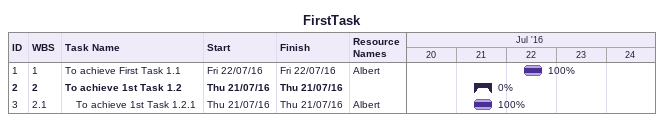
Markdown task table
FirstTask

| ID | WBS | Task | Start | Finish | Resources | % complete |
|---|---|---|---|---|---|---|
| 1 | 1 | To achieve First Task 1.1 | 2016-07-22 | 2016-07-22 | Albert | 100 |
| 2 | 2 | **To achieve 1st Task 1.2** | 2016-07-21 | 2016-07-21 |  | 0 |
| 3 | 2.1 | To achieve 1st Task 1.2.1 | 2016-07-21 | 2016-07-21 | Albert | 100 |
